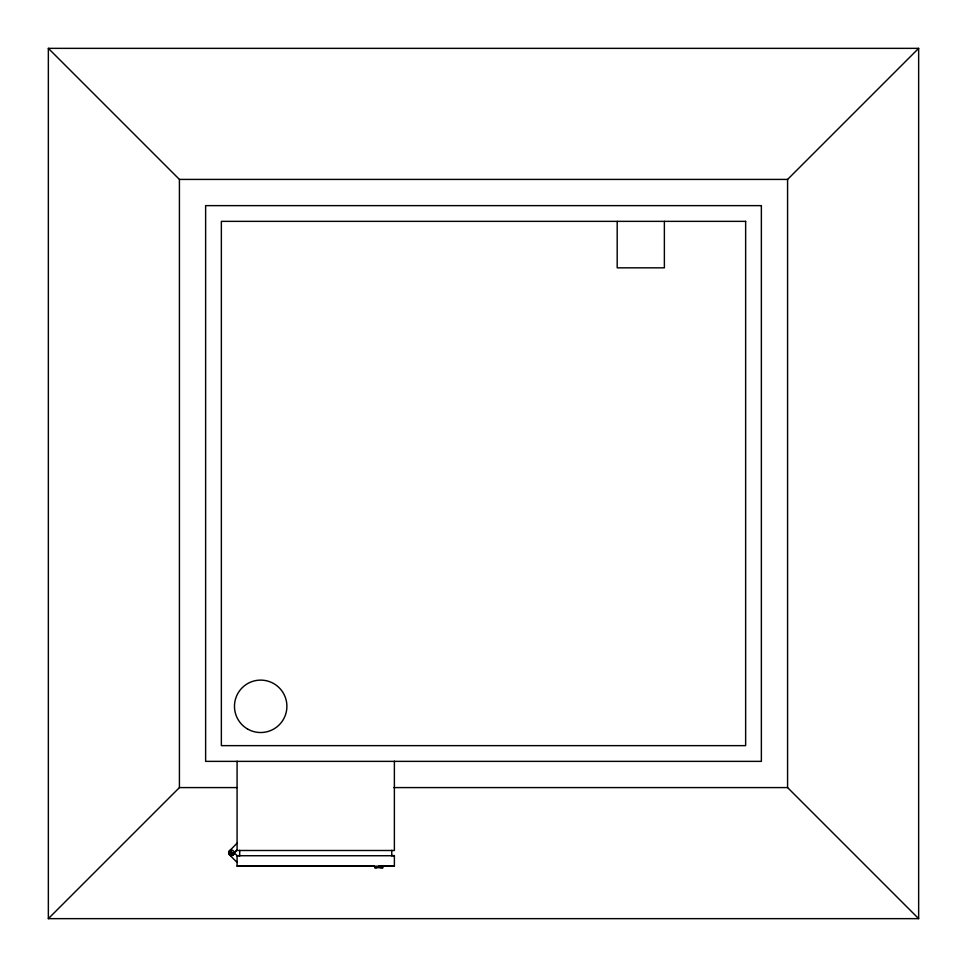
<?xml version="1.0" encoding="UTF-8"?>
<svg xmlns="http://www.w3.org/2000/svg" width="967" height="967" viewBox="0 0 967 967"><rect width="100%" height="100%" fill="white"/><g stroke="black" fill="none" stroke-linecap="round" stroke-linejoin="round"><path stroke-width="1.45" d="M232.503 852.749L232.37 853.377M230.448 852.58L231.186 851.734M48.35 918.65L179.415 787.585L179.415 179.415L48.35 48.35L48.35 918.65L918.65 918.65L918.65 48.35L48.35 48.35M179.415 179.415L787.585 179.415L918.65 48.35M229.493 850.887L237.084 843.188M232.842 855.154A2.78 2.78 0 0 0 234.232 852.749L236.141 850.851M234.232 852.846L237.084 849.993M230.932 853.656L231.983 853.656M231.186 851.842L232.37 852.326M374.592 867.713L382.835 867.713L380.744 867.713M373.202 866.142L372.355 866.142L374.193 866.142L237.084 866.057M179.415 787.585L236.77 787.585M393.714 787.585L787.585 787.585L918.65 918.65M234.232 852.749L237.084 855.698L240.094 855.577M391.756 855.577L394.379 855.577L394.379 866.227L237.084 866.227L237.084 855.577M237.084 855.735L394.379 855.735M378.641 866.142L384.939 866.142L383.089 866.142M383.887 866.057L394.379 866.057M376.55 867.713L375.015 867.713M231.186 853.861L230.557 853.269M229.493 854.816A2.78 2.78 0 0 0 234.147 853.571A2.78 2.78 0 0 0 230.738 850.162A2.78 2.78 0 0 0 229.493 854.816L237.084 862.407M230.557 853.377L230.412 852.749M787.585 179.415L787.585 787.585M664.377 221.358L664.377 267.835L617.188 267.835L617.188 221.358M394.379 761.198L394.379 850.489L237.084 850.489L237.084 761.198M391.756 850.331L391.756 855.735M239.707 850.331L239.707 855.735M232.177 855.432A2.78 2.78 0 0 1 228.708 853.112A2.78 2.78 0 0 1 231.464 849.969M761.367 205.633L205.633 205.633L205.633 761.367L761.367 761.367L761.367 205.633M745.642 221.358L221.358 221.358L221.358 745.642L745.642 745.642L745.642 221.358M247.576 729.021A26.218 26.218 0 0 0 286.897 706.321A26.218 26.218 0 0 0 247.576 683.621A26.218 26.218 0 0 0 247.576 729.021"/></g></svg>
